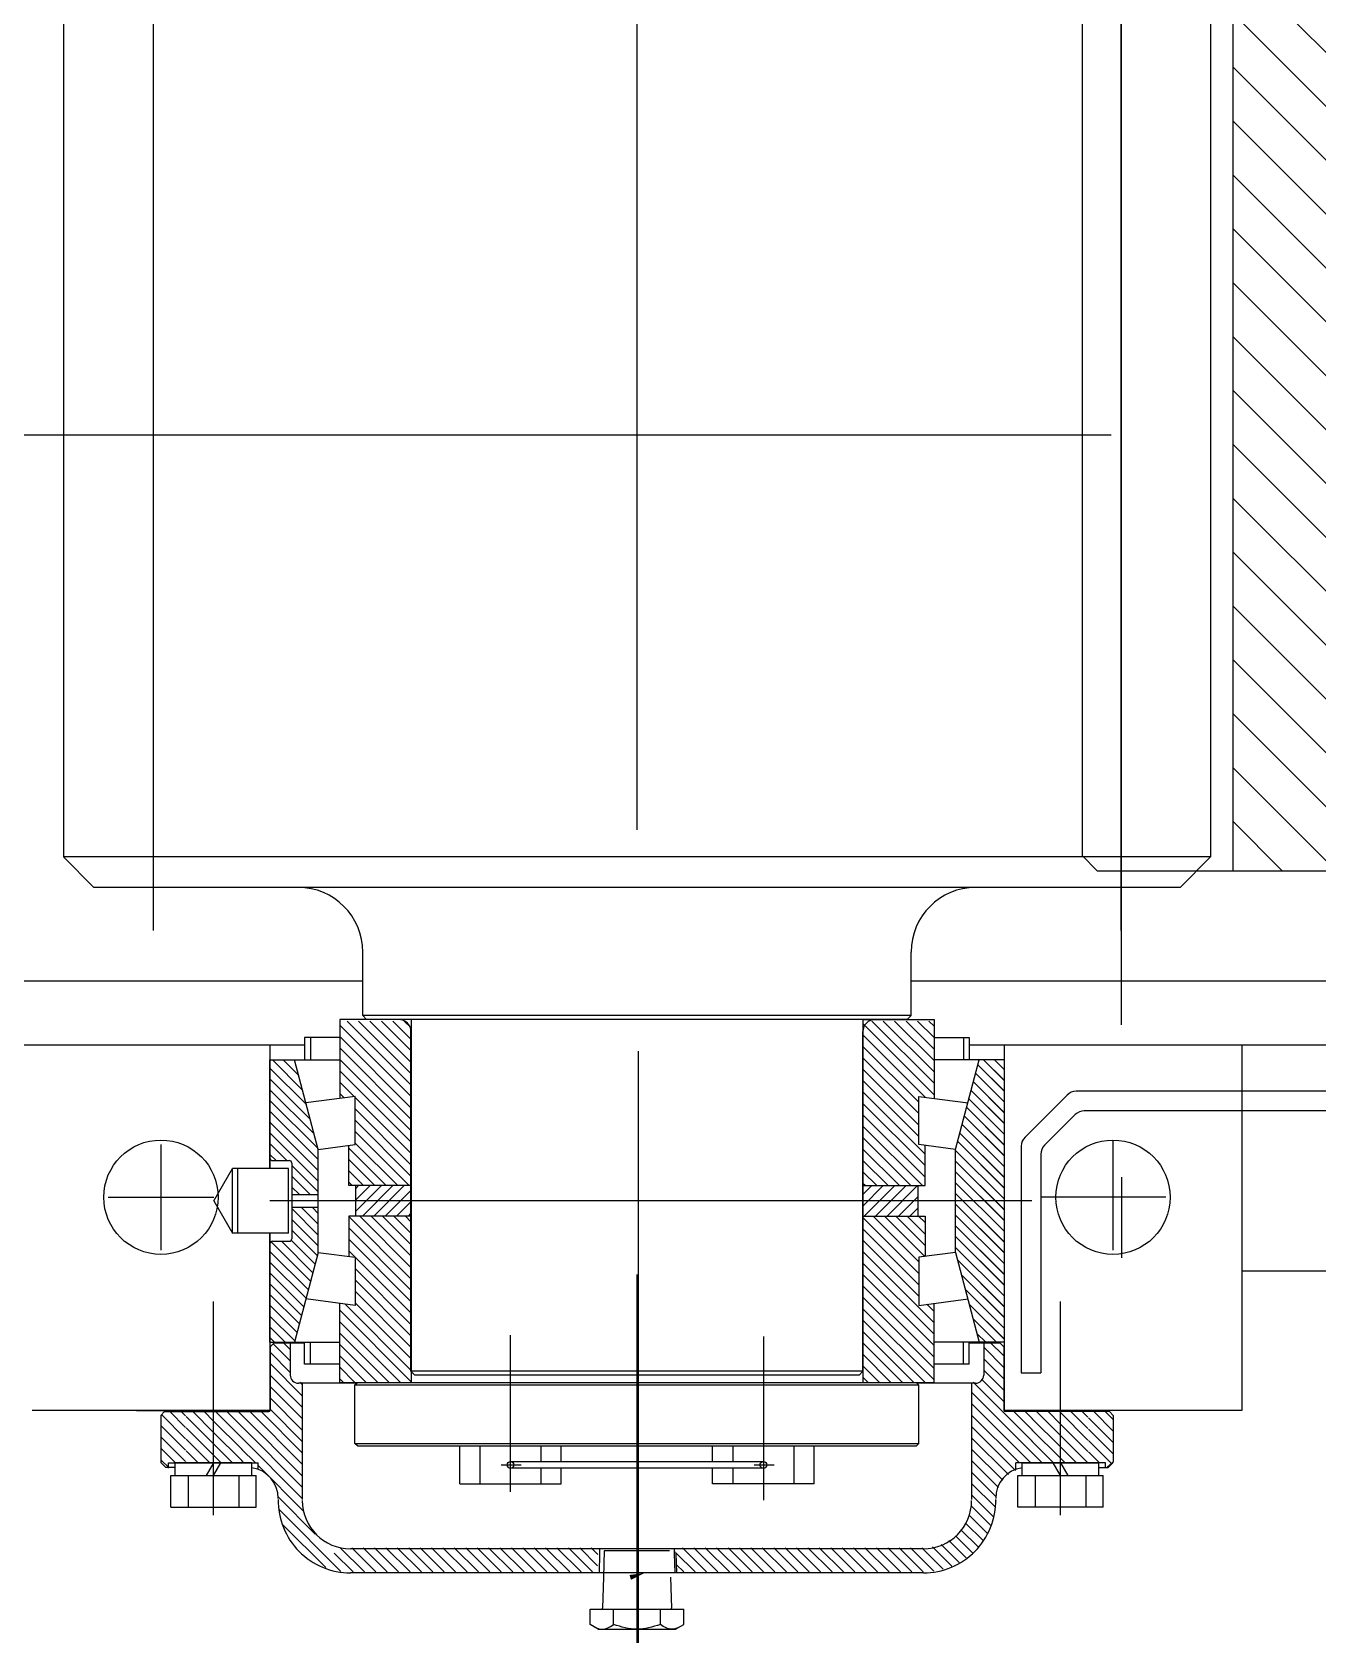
# Model space of a CAD drawing. Header units: millimetres. Extents: x 0 to 29400, y 0 to 20790.
# Drawn here: x 12669 to 13175, y 13132 to 13763 of the extents above; entities that cross this region are included whole.
import ezdxf

# ---------------------------------------------------------------- set-up
doc = ezdxf.new("R2010")
doc.units = ezdxf.units.MM
doc.header["$LTSCALE"] = 700
doc.linetypes.add('G', pattern=[2, 1.25, -0.25, 0.25, -0.25])
for name, color, linetype in [('01', 7, 'Continuous'), ('02', 1, 'Continuous'), ('05', 142, 'G'), ('10', 1, 'Continuous'), ('11', 3, 'Continuous')]:
    doc.layers.add(name, color=color, linetype=linetype)
pattern_1 = [(315, (11833.7578, 14810.2604), (2.1213203, 2.1213203), [])]

msp = doc.modelspace()

# ---------------------------------------------------------------- hatches: boundary and pattern name
at = {"layer": '02', "linetype": 'Continuous'}
h = msp.add_hatch(dxfattribs=at)
h.set_pattern_fill('_USER', color=1, scale=15, angle=135, style=0, pattern_type=0)
h.set_pattern_definition([(135, (3855.091, 20193.43), (10.606602, 10.606602), [])])
edge = h.paths.add_edge_path()
edge.add_line((13141.75, 13604.38), (13141.75, 13775.88))
edge.add_line((13141.75, 13775.88), (13206.35, 13775.88))
edge.add_line((13206.35, 13775.88), (13212.35, 13769.88))
edge.add_line((13212.35, 13769.88), (13212.35, 13665.88))
edge.add_ellipse((13232.35, 13665.88), major_axis=(-14.14, 14.14), ratio=1, start_angle=45, end_angle=135)
edge.add_line((13232.35, 13645.88), (13280.35, 13645.88))
edge.add_line((13280.35, 13645.88), (13281.85, 13644.38))
edge.add_line((13281.85, 13644.38), (13281.85, 13604.38))
edge.add_line((13281.85, 13604.38), (13141.75, 13604.38))
edge = h.paths.add_edge_path()
edge.add_line((13212.35, 13542.88), (13212.35, 13438.88))
edge.add_line((13212.35, 13438.88), (13206.35, 13432.88))
edge.add_line((13206.35, 13432.88), (13141.75, 13432.88))
edge.add_line((13141.75, 13432.88), (13141.75, 13604.38))
edge.add_line((13141.75, 13604.38), (13281.85, 13604.38))
edge.add_line((13281.85, 13604.38), (13281.85, 13564.38))
edge.add_line((13281.85, 13564.38), (13280.35, 13562.88))
edge.add_line((13280.35, 13562.88), (13232.35, 13562.88))
edge.add_ellipse((13232.35, 13542.88), major_axis=(-14.14, 14.14), ratio=1, start_angle=-45, end_angle=45)
h.paths.add_polyline_path([(13345.35, 13567.88), (13340.35, 13562.88), (13321.35, 13562.88), (13319.85, 13564.38), (13319.85, 13604.38), (13345.35, 13604.38)])
h.paths.add_polyline_path([(13345.35, 13604.38), (13319.85, 13604.38), (13319.85, 13644.38), (13321.35, 13645.88), (13333.83, 13645.88), (13340.35, 13645.88), (13345.35, 13640.88)])
h = msp.add_hatch(dxfattribs=at)
h.set_pattern_fill('ANSI31', color=1, angle=-90, style=0)
h.set_pattern_definition([(315, (11884.8673, 13981.169), (2.245064, 2.245064), [])])
h.paths.add_polyline_path([(12996.17, 13308.94), (13020.68, 13308.94), (13020.68, 13324.79), (13018.18, 13325.12), (13018.18, 13344.08), (13024.18, 13343.29), (13024.18, 13373.74), (12996.11, 13373.74), (12996.11, 13369.85), (12996.17, 13369.79)])
h.paths.add_polyline_path([(13018.18, 13261.8), (13018.18, 13280.76), (13020.68, 13281.09), (13020.68, 13296.94), (12996.17, 13296.94), (12996.17, 13231.5), (13024.18, 13231.5), (13024.18, 13262.59)])
h.paths.add_polyline_path([(12818.26, 13308.94), (12818.26, 13369.79), (12818.31, 13369.85), (12818.31, 13373.74), (12790.25, 13373.74), (12790.25, 13343.29), (12796.25, 13344.08), (12796.25, 13325.12), (12793.75, 13324.79), (12793.75, 13308.94)])
h.paths.add_polyline_path([(12818.26, 13296.94), (12793.75, 13296.94), (12793.75, 13281.09), (12796.25, 13280.76), (12796.25, 13261.8), (12790.25, 13262.59), (12790.25, 13231.5), (12818.26, 13231.5)])
at = {"layer": '02'}
h = msp.add_hatch(dxfattribs=at)
h.set_pattern_fill('_USER', color=256, scale=3, angle=-45, style=0, pattern_type=0)
h.set_pattern_definition(pattern_1)
h.paths.add_polyline_path([(13051.68, 13282.92), (13051.68, 13302.94), (13032.68, 13302.94), (13032.68, 13284.24)])
h.paths.add_polyline_path([(13051.74, 13358.5), (13041.98, 13358.5), (13032.68, 13323.21), (13032.68, 13302.94), (13051.74, 13302.94)])
h.paths.add_polyline_path([(13051.68, 13282.92), (13032.68, 13284.24), (13032.68, 13282.67), (13041.98, 13247.38), (13051.68, 13247.38)])
h.paths.add_polyline_path([(12781.75, 13282.67), (12781.75, 13300.44), (12771.35, 13300.44), (12771.35, 13288.07, -0.414214), (12770.35, 13287.07), (12763.75, 13287.07, 0.414214), (12762.75, 13286.07), (12762.75, 13247.38), (12772.44, 13247.38)])
at = {"layer": '10'}
h = msp.add_hatch(dxfattribs=at)
h.set_pattern_fill('_USER', color=256, scale=3, angle=-45, style=0, pattern_type=0)
h.set_pattern_definition(pattern_1)
h.paths.add_polyline_path([(13051.68, 13322.96), (13051.68, 13302.94), (13032.68, 13302.94), (13032.68, 13321.65)])
h.paths.add_polyline_path([(13051.74, 13302.94), (13051.74, 13247.38), (13041.98, 13247.38), (13032.68, 13282.67), (13032.68, 13302.94)])
h.paths.add_polyline_path([(13051.68, 13358.5), (13051.68, 13322.96), (13032.68, 13321.65), (13032.68, 13323.21), (13041.98, 13358.5)])
h.paths.add_polyline_path([(12772.44, 13358.5), (12781.75, 13323.21), (12781.75, 13305.44), (12771.35, 13305.44), (12771.35, 13317.82, 0.414214), (12770.35, 13318.82), (12763.75, 13318.82, -0.414214), (12762.75, 13319.82), (12762.75, 13358.5)])

# ---------------------------------------------------------------- linework, layer by layer
for p, q in [((12790.25, 13374.38), (12790.25, 13343.29)), ((12996.11, 13374.38), (12790.25, 13374.38)), ((12818.31, 13374.38), (12818.31, 13231.5)), ((12996.11, 13374.38), (12996.11, 13231.5)), ((12996.11, 13374.38), (13024.18, 13374.38)), ((13024.18, 13374.38), (13024.18, 13343.29)), ((13145.38, 13364.38), (13145.38, 13220.38)), ((12762.75, 13358.5), (12790.25, 13358.5)), ((12762.75, 13315.64), (12762.75, 13358.5)), ((12781.75, 13323.21), (12772.44, 13358.5)), ((13051.68, 13358.5), (13024.18, 13358.5)), ((13032.68, 13323.21), (13041.98, 13358.5)), ((12796.25, 13344.08), (12776.84, 13341.53)), ((12796.25, 13325.12), (12796.25, 13344.08)), ((13018.18, 13344.08), (13037.58, 13341.53)), ((13018.18, 13325.12), (13018.18, 13344.08)), ((12781.75, 13323.21), (12796.25, 13325.12)), ((12781.75, 13282.67), (12781.75, 13323.21)), ((12793.75, 13308.94), (12793.75, 13324.79)), ((13032.68, 13323.21), (13018.18, 13325.12)), ((13020.68, 13308.94), (13020.68, 13324.79)), ((13032.68, 13282.67), (13032.68, 13323.21)), ((12818.26, 13308.94), (12793.75, 13308.94)), ((12796.55, 13296.94), (12796.55, 13308.94)), ((12996.17, 13308.94), (13020.68, 13308.94)), ((13017.88, 13296.94), (13017.88, 13308.94)), ((12818.26, 13296.94), (12793.75, 13296.94)), ((12793.75, 13296.94), (12793.75, 13281.09)), ((12996.11, 13296.94), (13020.68, 13296.94)), ((13020.68, 13296.94), (13020.68, 13281.09)), ((12762.75, 13247.38), (12762.75, 13290.24)), ((12781.75, 13282.67), (12772.44, 13247.38)), ((12781.75, 13282.67), (12796.25, 13280.76)), ((12796.25, 13280.76), (12796.25, 13261.8)), ((13032.68, 13282.67), (13018.18, 13280.76)), ((13018.18, 13280.76), (13018.18, 13261.8)), ((13032.68, 13282.67), (13041.98, 13247.38)), ((12796.25, 13261.8), (12776.84, 13264.36)), ((13018.18, 13261.8), (13037.58, 13264.36)), ((12790.25, 13231.5), (12790.25, 13262.59)), ((13024.18, 13231.5), (13024.18, 13262.59)), ((12762.75, 13247.38), (12790.25, 13247.38)), ((12762.8, 13245.48), (12762.8, 13220.48)), ((12770.73, 13246.98), (12770.73, 13234.38)), ((13051.68, 13247.38), (13024.18, 13247.38)), ((13043.73, 13246.98), (13043.73, 13234.38)), ((13051.65, 13245.48), (13051.65, 13220.48)), ((12796.89, 13231.18), (12773.91, 13231.18)), ((12796.89, 13231.18), (12773.93, 13231.18)), ((12775.48, 13231.18), (12775.48, 13185.36)), ((12790.25, 13231.5), (13024.18, 13231.5)), ((13040.53, 13231.18), (13017.48, 13231.18)), ((13038.98, 13231.18), (13038.98, 13185.36)), ((12719.73, 13218.48), (12721.23, 13219.98)), ((12721.23, 13219.98), (12762.3, 13219.98)), ((13093.23, 13219.98), (13052.15, 13219.98)), ((12719.73, 13218.48), (12719.73, 13199.98)), ((13094.73, 13218.48), (13094.73, 13200.28)), ((12721.73, 13197.98), (12719.73, 13199.98)), ((12725.4, 13197.98), (12721.73, 13197.98)), ((12722.83, 13199.78), (12758.03, 13199.78)), ((12722.83, 13197.78), (12722.83, 13199.78)), ((12758.03, 13197.28), (12758.03, 13199.78)), ((13056.43, 13197.28), (13056.43, 13199.78)), ((13091.63, 13199.78), (13056.43, 13199.78)), ((13089.05, 13197.98), (13092.73, 13197.98)), ((13091.63, 13197.78), (13091.63, 13199.78)), ((13092.24, 13197.98), (13094.73, 13200.28)), ((13092.73, 13197.98), (13094.73, 13199.98)), ((12765.98, 13184.98), (12765.98, 13184.7)), ((13048.48, 13184.98), (13048.48, 13184.7)), ((13019.98, 13165.98), (12794.48, 13165.98)), ((13019.98, 13156.48), (12794.48, 13156.48))]:
    msp.add_line(p, q)
for centre, radius, start, end in [((12773.93, 13234.38), 3.2, 180, 270), ((13040.53, 13234.38), 3.2, 270, 0), ((12762.3, 13220.48), 0.5, 270, 0), ((13052.15, 13220.48), 0.5, 180, 270), ((12794.48, 13184.98), 19, 180, 270), ((13019.98, 13184.98), 19, 270, 0)]:
    msp.add_arc(centre, radius, start, end)
at = {"layer": '01', "color": 7, "linetype": 'Continuous'}
for p, q in [((13141.75, 13775.88), (13141.75, 13432.88)), ((12799.26, 13389.38), (12602.58, 13389.38)), ((13557.33, 13389.38), (13015.16, 13389.38)), ((12790.25, 13367.21), (12776.36, 13367.21)), ((12776.36, 13367.21), (12776.36, 13358.5)), ((12778.67, 13367.21), (12778.67, 13358.5)), ((13024.18, 13367.21), (13038.06, 13367.21)), ((13035.76, 13367.21), (13035.76, 13358.5)), ((13038.06, 13367.21), (13038.06, 13358.5)), ((12763.75, 13318.82), (12770.35, 13318.82)), ((12771.35, 13305.44), (12781.75, 13305.44)), ((12771.35, 13300.44), (12781.75, 13300.44)), ((12763.75, 13287.07), (12770.35, 13287.07)), ((13145.38, 13275.38), (13484.83, 13275.38)), ((12764.3, 13246.98), (12762.8, 13245.48)), ((12776.36, 13238.68), (12776.36, 13247.38)), ((12778.67, 13238.68), (12778.67, 13247.38)), ((13035.76, 13238.68), (13035.76, 13247.38)), ((13038.06, 13238.68), (13038.06, 13247.38)), ((13051.65, 13245.48), (13050.15, 13246.98)), ((12790.25, 13238.68), (12776.36, 13238.68)), ((13038.06, 13238.68), (13024.18, 13238.68)), ((13058.53, 13235.3), (13066.23, 13235.3)), ((12762.73, 13220.38), (12669.08, 13220.38)), ((12710.21, 13220.38), (12730.51, 13220.38)), ((12750.51, 13220.38), (12762.79, 13220.38)), ((13145.38, 13220.38), (13051.73, 13220.38)), ((13094.73, 13218.48), (13093.23, 13219.98)), ((12892.53, 13164.18), (12892.28, 13156.48)), ((12892.53, 13165.98), (12892.53, 13164.18)), ((12894.34, 13165.2), (12893.99, 13154.78)), ((12920.08, 13165.2), (12894.34, 13165.2)), ((12921.93, 13165.98), (12921.93, 13164.18)), ((12921.93, 13164.18), (12922.17, 13156.48)), ((12893.99, 13154.78), (12893.61, 13142.63)), ((12920.43, 13154.78), (12920.81, 13142.63)), ((12888.76, 13136.16), (12888.76, 13142.28)), ((12888.76, 13142.28), (12925.66, 13142.28)), ((12888.76, 13142.28), (12925.66, 13142.28)), ((12888.76, 13136.16), (12888.76, 13142.28)), ((12893.61, 13142.28), (12893.61, 13142.63)), ((12893.61, 13142.28), (12893.61, 13142.63)), ((12897.99, 13136.16), (12897.99, 13142.28)), ((12897.99, 13136.16), (12897.99, 13142.28)), ((12916.44, 13136.16), (12916.44, 13142.28)), ((12916.44, 13136.16), (12916.44, 13142.28)), ((12920.81, 13142.28), (12920.81, 13142.63)), ((12920.81, 13142.28), (12920.81, 13142.63)), ((12925.66, 13136.16), (12925.66, 13142.28)), ((12925.66, 13136.16), (12925.66, 13142.28)), ((12892.01, 13134.28), (12888.76, 13136.16)), ((12892.01, 13134.28), (12888.76, 13136.16)), ((12892.01, 13134.28), (12922.41, 13134.28)), ((12892.01, 13134.28), (12922.41, 13134.28)), ((12922.41, 13134.28), (12925.66, 13136.16)), ((12922.41, 13134.28), (12925.66, 13136.16))]:
    msp.add_line(p, q, dxfattribs=at)
at = {"layer": '01'}
for p, q in [((12681.41, 13770.38), (12681.41, 13438.38)), ((13082.45, 13769.88), (13082.45, 13438.88)), ((13133.02, 13770.38), (13133.02, 13438.38)), ((13133.02, 13438.38), (12681.41, 13438.38)), ((12681.41, 13438.38), (12693.41, 13426.38)), ((13082.45, 13438.88), (13088.45, 13432.88)), ((13133.02, 13438.38), (13121.02, 13426.38)), ((13088.45, 13432.88), (13577.33, 13432.88)), ((13121.02, 13426.38), (12693.41, 13426.38)), ((12799.26, 13375.88), (12799.26, 13400.88)), ((13015.16, 13375.88), (13015.16, 13400.88)), ((12799.26, 13375.88), (12800.76, 13374.38)), ((13015.16, 13375.88), (12799.26, 13375.88)), ((13013.66, 13374.38), (12800.76, 13374.38)), ((13015.16, 13375.88), (13013.66, 13374.38)), ((12818.26, 13235.88), (12818.26, 13369.58)), ((12996.17, 13235.88), (12996.17, 13369.58)), ((12602.58, 13364.38), (12776.36, 13364.38)), ((12762.73, 13364.38), (12762.73, 13315.64)), ((13038.06, 13364.38), (13552.45, 13364.38)), ((13051.73, 13364.38), (13051.73, 13220.38)), ((13484.83, 13346.08), (13080.11, 13346.08)), ((13059.99, 13328.03), (13076.57, 13344.61)), ((13067.69, 13324.84), (13079.76, 13336.91)), ((13484.83, 13338.38), (13083.3, 13338.38)), ((13058.53, 13324.71), (13058.53, 13235.3)), ((13066.23, 13321.52), (13066.23, 13235.3)), ((12740.68, 13302.94), (12748.01, 13315.64)), ((12748.01, 13290.24), (12748.01, 13315.64)), ((12770.01, 13315.64), (12748.01, 13315.64)), ((12750.01, 13315.64), (12750.01, 13290.24)), ((12770.01, 13290.24), (12770.01, 13315.64)), ((12771.35, 13317.82), (12771.35, 13288.07)), ((13098.13, 13280.48), (13098.13, 13312.28)), ((12740.68, 13302.94), (12748.01, 13290.24)), ((12770.01, 13290.24), (12748.01, 13290.24)), ((12762.73, 13290.24), (12762.73, 13220.38)), ((12776.36, 13246.98), (12764.3, 13246.98)), ((13050.15, 13246.98), (13038.06, 13246.98)), ((12996.17, 13235.88), (12818.26, 13235.88)), ((12818.26, 13235.88), (12819.76, 13234.38)), ((12994.67, 13234.38), (12819.76, 13234.38)), ((12996.17, 13235.88), (12994.67, 13234.38)), ((12796.21, 13230.5), (12797.21, 13231.5)), ((12796.21, 13207.5), (12796.21, 13230.5)), ((12796.21, 13230.5), (13018.21, 13230.5)), ((13018.23, 13230.43), (13017.23, 13231.43)), ((13018.21, 13207.5), (13018.21, 13230.5)), ((12721.23, 13219.98), (12721.23, 13220.38)), ((13093.23, 13219.98), (13093.23, 13220.38)), ((12797.21, 13206.5), (12796.21, 13207.5)), ((12796.21, 13207.5), (13018.21, 13207.5)), ((13018.21, 13207.5), (13017.21, 13206.5)), ((12797.21, 13206.5), (13017.21, 13206.5)), ((12837.43, 13191.5), (12837.43, 13206.5)), ((12845.42, 13206.5), (12845.42, 13191.5)), ((12869.42, 13206.5), (12869.42, 13200.33)), ((12877.41, 13200.33), (12877.41, 13206.5)), ((12937.02, 13200.33), (12937.02, 13206.5)), ((12945.01, 13206.5), (12945.01, 13200.33)), ((12969.01, 13206.5), (12969.01, 13191.5)), ((12977, 13191.5), (12977, 13206.5)), ((12723.73, 13194.83), (12757.26, 13194.82)), ((12723.73, 13182.33), (12723.73, 13194.83)), ((12725.4, 13194.82), (12725.4, 13199.82)), ((12755.6, 13199.82), (12725.4, 13199.82)), ((12730.5, 13194.82), (12730.5, 13182.32)), ((12740.5, 13199.82), (12737.61, 13194.82)), ((12740.5, 13194.82), (12743.39, 13199.82)), ((12750.5, 13194.82), (12750.5, 13182.32)), ((12755.6, 13194.82), (12755.6, 13199.82)), ((12757.26, 13182.32), (12757.26, 13194.82)), ((12857.42, 13200.33), (12957.01, 13200.33)), ((12957.01, 13197.67), (12857.42, 13197.67)), ((12869.42, 13197.67), (12869.42, 13191.5)), ((12877.41, 13191.5), (12877.41, 13197.67)), ((12937.02, 13191.5), (12937.02, 13197.67)), ((12945.01, 13197.67), (12945.01, 13191.5)), ((13057.19, 13194.82), (13090.72, 13194.83)), ((13057.19, 13182.32), (13057.19, 13194.82)), ((13058.85, 13199.82), (13089.05, 13199.82)), ((13058.85, 13194.82), (13058.85, 13199.82)), ((13063.95, 13194.82), (13063.95, 13182.32)), ((13073.95, 13194.82), (13071.06, 13199.82)), ((13073.95, 13199.82), (13076.84, 13194.82)), ((13083.95, 13194.82), (13083.95, 13182.32)), ((13089.05, 13194.82), (13089.05, 13199.82)), ((13090.72, 13182.33), (13090.72, 13194.83)), ((12837.43, 13191.5), (12877.41, 13191.5)), ((12977, 13191.5), (12937.02, 13191.5)), ((12723.73, 13182.33), (12757.26, 13182.32)), ((13090.72, 13182.33), (13057.19, 13182.32))]:
    msp.add_line(p, q, dxfattribs=at)
at = {"layer": '01', "color": 7, "linetype": 'Continuous'}
for centre, radius in [((12719.83, 13304.38), 22.5), ((13094.63, 13304.38), 22.5), ((12857.42, 13199), 1.33), ((12957.01, 13199), 1.33)]:
    msp.add_circle(centre, radius, dxfattribs=at)
at = {"layer": '01'}
for centre, radius, start, end in [((12773.78, 13400.89), 25.49, 359.96713, 89.80774), ((13040.65, 13400.89), 25.49, 90.19226, 180.03287), ((12813.46, 13369.58), 4.8, 0, 90), ((13000.97, 13369.58), 4.8, 90, 180), ((13080.11, 13341.08), 5, 90, 135), ((13083.3, 13333.38), 5, 90, 135), ((13063.53, 13324.5), 5, 135, 180), ((13071.23, 13321.31), 5, 135, 180)]:
    msp.add_arc(centre, radius, start, end, dxfattribs=at)
at = {"layer": '01', "color": 7, "linetype": 'Continuous'}
for centre, radius, start, end in [((12763.75, 13319.82), 1, 180, 270), ((12770.35, 13317.82), 1, 0, 90), ((12770.35, 13317.82), 1, 0, 90), ((12763.75, 13286.07), 1, 90, 180), ((12763.75, 13286.07), 1, 90, 180), ((12770.35, 13288.07), 1, 270, 0), ((12753.98, 13185.98), 12, 359.12285, 82.2415), ((13060.47, 13185.98), 12, 97.7585, 180.87715), ((12794.48, 13184.98), 28.5, 179.12285, 270), ((13019.98, 13184.98), 28.5, 270, 0.87715)]:
    msp.add_arc(centre, radius, start, end, dxfattribs=at)
at = {"layer": '01'}
for points in [[(12890.39, 13135.22), (12893.38, 13134.28), (12897.99, 13136.16)], [(12890.39, 13135.22), (12893.38, 13134.28), (12897.99, 13136.16)], [(12916.44, 13136.16), (12907.21, 13134.28), (12897.99, 13136.16)], [(12916.44, 13136.16), (12907.21, 13134.28), (12897.99, 13136.16)], [(12924.04, 13135.22), (12921.05, 13134.28), (12916.44, 13136.16)], [(12924.04, 13135.22), (12921.05, 13134.28), (12916.44, 13136.16)]]:
    msp.add_spline(points, degree=3, dxfattribs=at)
at = {"layer": '02', "color": 1, "linetype": 'Continuous'}
msp.add_line((12922.56, 13164.18), (12922.8, 13156.48), dxfattribs=at)
msp.add_solid([(12904.87, 13153.76), (12910.31, 13156.48), (12904.28, 13155.67)], dxfattribs=at)
at = {"layer": '05'}
for p, q in [((12907.23, 14324.03), (12907.23, 13047.07)), ((13097.85, 13866.37), (13097.85, 13372.26)), ((12719.83, 13325.21), (12719.83, 13283.55)), ((13094.63, 13326.88), (13094.63, 13283.55)), ((12698.99, 13304.38), (12740.66, 13304.38)), ((13062.66, 13302.94), (12762.75, 13302.94)), ((13115.46, 13304.38), (13066.23, 13304.38)), ((12740.5, 13179.26), (12740.52, 13263.37)), ((13073.96, 13179.26), (13073.93, 13263.37)), ((12857.42, 13188.44), (12857.42, 13250.05)), ((12853.71, 13199), (12861.64, 13199)), ((12953.31, 13199), (12961.24, 13199))]:
    msp.add_line(p, q, dxfattribs=at)
at = {"layer": '05', "color": 4, "linetype": 'G'}
for p, q in [((12716.71, 13803.08), (12716.71, 13409.42)), ((13097.71, 13803.08), (13097.71, 13409.42)), ((15893.91, 13604.38), (12663.74, 13604.38)), ((12907.63, 13361.89), (12907.63, 13111.29)), ((12957.01, 13249.57), (12957.01, 13185.13))]:
    msp.add_line(p, q, dxfattribs=at)
at = {"layer": '10'}
for p, q in [((12763.85, 13246.81), (12770.73, 13239.93)), ((12767.79, 13247.36), (12770.73, 13244.42)), ((13043.73, 13245.32), (13051.65, 13237.4)), ((13046.18, 13247.36), (13051.65, 13241.89)), ((12762.8, 13243.37), (12770.73, 13235.44)), ((12762.8, 13238.88), (12775.48, 13226.2)), ((13043.73, 13240.83), (13051.65, 13232.91)), ((12762.8, 13234.39), (12775.48, 13221.71)), ((13042.93, 13232.65), (13051.65, 13223.93)), ((13043.73, 13236.34), (13051.65, 13228.42)), ((12762.8, 13229.9), (12775.48, 13217.22)), ((12774.61, 13231.56), (12775.48, 13230.69)), ((13038.98, 13227.62), (13062.93, 13203.67)), ((13039.53, 13231.56), (13062.93, 13208.16)), ((12723.33, 13219.98), (12729.53, 13213.78)), ((12727.82, 13219.98), (12729.53, 13218.27)), ((12732.31, 13219.98), (12740.5, 13211.78)), ((12736.8, 13219.98), (12740.5, 13216.27)), ((12741.29, 13219.98), (12751.73, 13209.54)), ((12745.78, 13219.98), (12751.73, 13214.03)), ((12750.27, 13219.98), (12751.73, 13218.52)), ((12754.76, 13219.98), (12775.48, 13199.26)), ((12759.25, 13219.98), (12775.48, 13203.75)), ((12762.8, 13225.41), (12775.48, 13212.73)), ((12762.8, 13220.92), (12775.48, 13208.24)), ((13038.98, 13223.13), (13062.33, 13199.78)), ((13055.6, 13219.98), (13062.93, 13212.65)), ((13060.09, 13219.98), (13062.93, 13217.14)), ((13064.58, 13219.98), (13073.95, 13210.61)), ((13069.07, 13219.98), (13073.95, 13215.1)), ((13073.56, 13219.98), (13073.95, 13219.59)), ((13078.05, 13219.98), (13084.73, 13213.3)), ((13082.54, 13219.98), (13084.73, 13217.79)), ((13087.03, 13219.98), (13094.53, 13212.48)), ((13091.52, 13219.98), (13094.53, 13216.97)), ((12719.93, 13214.4), (12729.53, 13204.8)), ((12720.13, 13218.69), (12729.53, 13209.29)), ((12729.73, 13218.07), (12740.5, 13207.29)), ((12729.73, 13213.58), (12740.5, 13202.81)), ((12740.5, 13216.27), (12751.73, 13205.05)), ((12751.53, 13218.72), (12775.48, 13194.77)), ((12751.53, 13214.23), (12775.48, 13190.28)), ((13038.98, 13218.64), (13057.84, 13199.78)), ((13038.98, 13214.15), (13056.31, 13196.81)), ((13062.73, 13217.34), (13073.95, 13206.12)), ((13073.95, 13219.59), (13084.73, 13208.81)), ((13073.95, 13215.1), (13084.73, 13204.32)), ((13084.93, 13217.59), (13094.53, 13207.99)), ((12719.93, 13209.91), (12729.53, 13200.31)), ((12729.73, 13209.09), (12739, 13199.82)), ((12740.5, 13211.78), (12751.73, 13200.56)), ((12740.5, 13207.29), (12747.98, 13199.82)), ((12751.53, 13209.74), (12775.48, 13185.79)), ((13038.98, 13209.66), (13053.47, 13195.17)), ((13062.73, 13212.85), (13073.95, 13201.63)), ((13062.73, 13208.36), (13071.27, 13199.82)), ((13073.95, 13210.61), (13084.73, 13199.83)), ((13084.93, 13213.1), (13094.53, 13203.5)), ((13084.93, 13208.61), (13093.89, 13199.65)), ((12719.93, 13205.42), (12725.57, 13199.78)), ((12719.93, 13200.93), (12723.03, 13197.83)), ((12729.73, 13204.6), (12734.5, 13199.82)), ((12740.5, 13202.81), (12743.49, 13199.82)), ((12751.53, 13205.25), (12757, 13199.78)), ((13038.98, 13205.17), (13051.2, 13192.94)), ((13062.73, 13203.87), (13066.78, 13199.82)), ((13073.95, 13206.12), (13080.24, 13199.82)), ((13073.95, 13201.63), (13075.76, 13199.82)), ((13084.93, 13204.12), (13089.27, 13199.78)), ((12729.73, 13200.11), (12730.01, 13199.82)), ((12751.53, 13200.76), (12752.51, 13199.78)), ((12758.03, 13198.75), (12776.05, 13180.73)), ((13038.98, 13200.68), (13049.52, 13190.13)), ((13038.98, 13196.19), (13048.57, 13186.6)), ((13038.98, 13191.7), (13048.32, 13182.36)), ((12765.91, 13186.38), (12780.54, 13171.75)), ((13038.81, 13182.88), (13046.57, 13175.12)), ((13038.98, 13187.21), (13047.65, 13178.54)), ((12766.23, 13181.57), (12790.69, 13157.11)), ((12767.69, 13175.61), (12784.73, 13158.58)), ((13036.58, 13176.13), (13043.48, 13169.24)), ((13037.96, 13179.24), (13045.17, 13172.04)), ((13032.59, 13171.15), (13039.31, 13164.42)), ((13034.78, 13173.45), (13041.52, 13166.7)), ((12787.97, 13164.32), (12795.43, 13156.86)), ((12790.27, 13166.51), (12799.92, 13156.86)), ((12794.91, 13166.36), (12804.41, 13156.86)), ((12799.4, 13166.36), (12808.9, 13156.86)), ((12803.89, 13166.36), (12813.39, 13156.86)), ((12808.38, 13166.36), (12817.88, 13156.86)), ((12812.87, 13166.36), (12822.37, 13156.86)), ((12817.36, 13166.36), (12826.86, 13156.86)), ((12821.85, 13166.36), (12831.35, 13156.86)), ((12826.34, 13166.36), (12835.84, 13156.86)), ((12830.83, 13166.36), (12840.33, 13156.86)), ((12835.32, 13166.36), (12844.82, 13156.86)), ((12839.81, 13166.36), (12849.31, 13156.86)), ((12844.3, 13166.36), (12853.8, 13156.86)), ((12848.79, 13166.36), (12858.29, 13156.86)), ((12853.28, 13166.36), (12862.78, 13156.86)), ((12857.77, 13166.36), (12867.27, 13156.86)), ((12862.26, 13166.36), (12871.76, 13156.86)), ((12866.75, 13166.36), (12876.25, 13156.86)), ((12871.24, 13166.36), (12880.74, 13156.86)), ((12875.73, 13166.36), (12885.23, 13156.86)), ((12880.22, 13166.36), (12889.72, 13156.86)), ((12884.71, 13166.36), (12891.73, 13159.34)), ((12889.2, 13166.36), (12891.87, 13163.69)), ((12921.93, 13165.07), (12922.43, 13164.56)), ((12922.56, 13164.43), (12930.13, 13156.86)), ((12925.12, 13166.36), (12934.62, 13156.86)), ((12929.61, 13166.36), (12939.11, 13156.86)), ((12934.1, 13166.36), (12943.6, 13156.86)), ((12938.59, 13166.36), (12948.09, 13156.86)), ((12943.08, 13166.36), (12952.58, 13156.86)), ((12947.57, 13166.36), (12957.07, 13156.86)), ((12952.06, 13166.36), (12961.56, 13156.86)), ((12956.55, 13166.36), (12966.05, 13156.86)), ((12961.04, 13166.36), (12970.54, 13156.86)), ((12965.53, 13166.36), (12975.03, 13156.86)), ((12970.02, 13166.36), (12979.52, 13156.86)), ((12974.51, 13166.36), (12984.01, 13156.86)), ((12979, 13166.36), (12988.5, 13156.86)), ((12983.49, 13166.36), (12992.99, 13156.86)), ((12987.98, 13166.36), (12997.48, 13156.86)), ((12992.47, 13166.36), (13001.97, 13156.86)), ((12996.96, 13166.36), (13006.46, 13156.86)), ((13001.46, 13166.36), (13010.96, 13156.86)), ((13005.95, 13166.36), (13015.45, 13156.86)), ((13010.44, 13166.36), (13019.94, 13156.86)), ((13014.93, 13166.36), (13024.12, 13157.16)), ((13019.42, 13166.36), (13027.82, 13157.96)), ((13023.56, 13166.7), (13031.13, 13159.13)), ((13027.04, 13167.72), (13034.13, 13160.62)), ((13030.02, 13169.23), (13036.85, 13162.39)), ((12922.71, 13159.8), (12925.64, 13156.86))]:
    msp.add_line(p, q, dxfattribs=at)
at = {"layer": '11', "color": 3, "linetype": 'Continuous'}
for p, q in [((12796.55, 13307.84), (12797.65, 13308.94)), ((12796.55, 13303.35), (12802.14, 13308.94)), ((12796.55, 13298.86), (12806.63, 13308.94)), ((12799.13, 13296.94), (12811.13, 13308.94)), ((12803.62, 13296.94), (12815.62, 13308.94)), ((12996.17, 13305.4), (12999.71, 13308.94)), ((12996.17, 13300.91), (13004.2, 13308.94)), ((12996.69, 13296.94), (13008.69, 13308.94)), ((13001.18, 13296.94), (13013.18, 13308.94)), ((13005.67, 13296.94), (13017.67, 13308.94)), ((12808.11, 13296.94), (12818.26, 13307.09)), ((12812.6, 13296.94), (12818.26, 13302.6)), ((13010.16, 13296.94), (13017.88, 13304.66)), ((12817.09, 13296.94), (12818.26, 13298.11)), ((13014.65, 13296.94), (13017.88, 13300.17))]:
    msp.add_line(p, q, dxfattribs=at)

doc.saveas('drawing.dxf')
